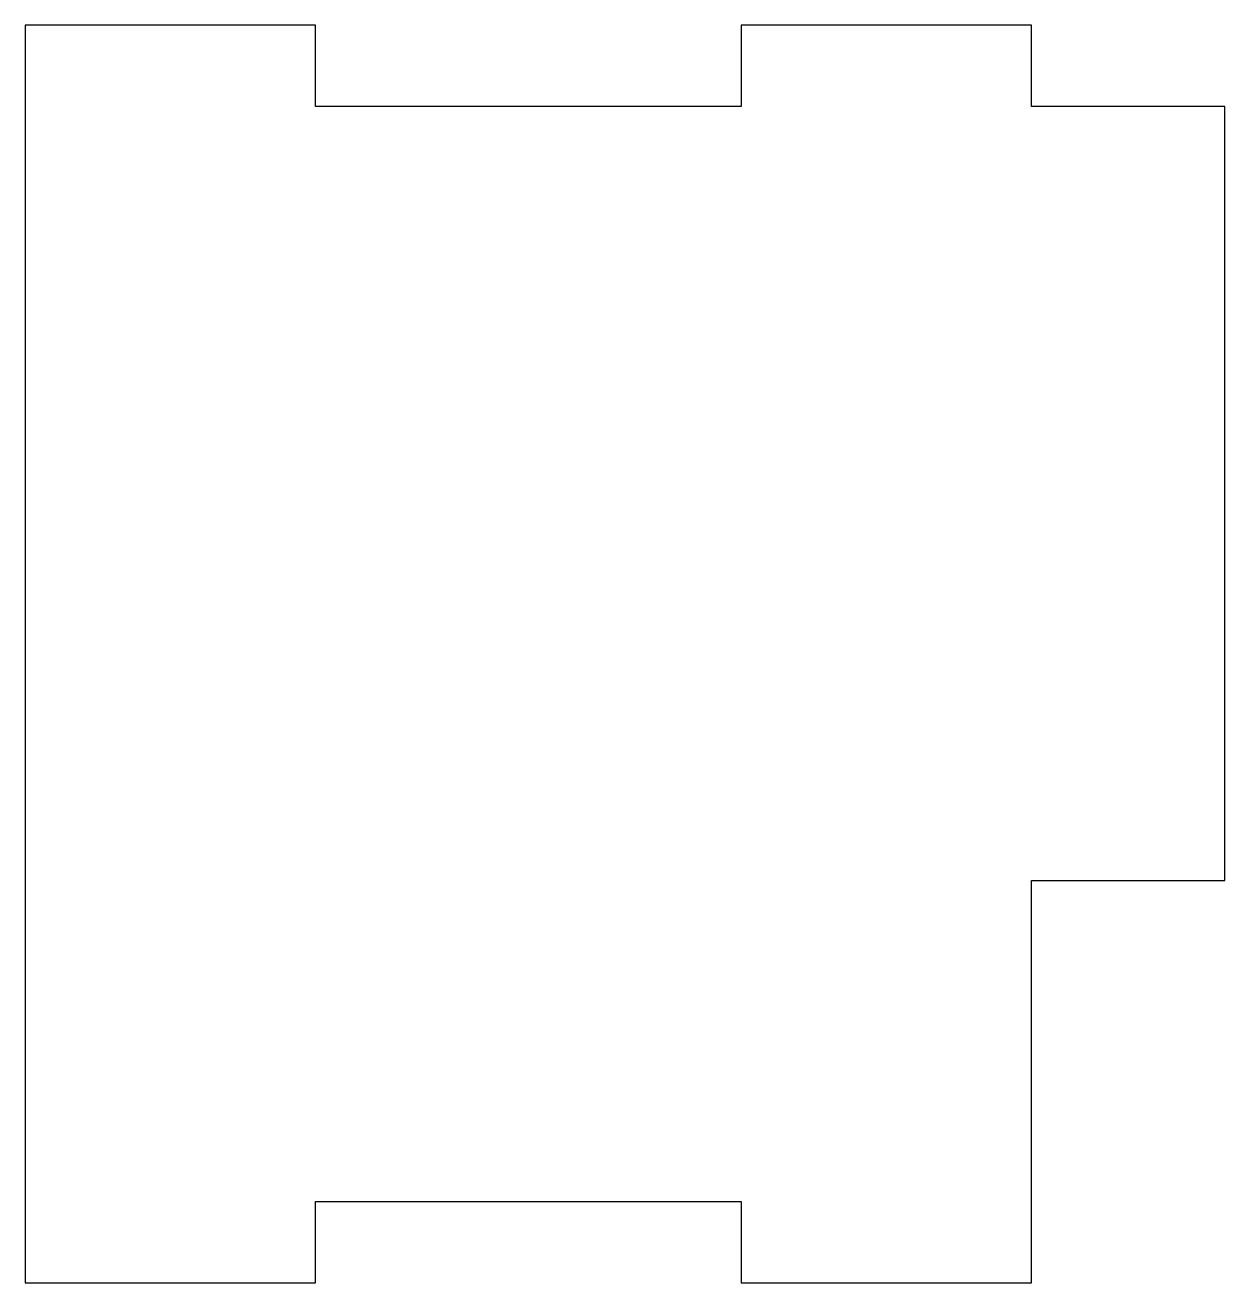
# Model space of a CAD drawing. Header units: millimetres. Extents: x -26 to 36, y 0 to 65.
import ezdxf

# ---------------------------------------------------------------- set-up
doc = ezdxf.new("R2010")
doc.units = ezdxf.units.MM
doc.layers.get('0').update_dxf_attribs({"linetype": 'CONTINUOUS'})

msp = doc.modelspace()

# ---------------------------------------------------------------- linework, layer by layer
msp.add_lwpolyline([(11.007, 4.2), (11.007, 0), (26.007, 0), (26.007, 20.8), (36.007, 20.8), (36.007, 60.8), (26.007, 60.8), (26.007, 65), (11.007, 65), (11.007, 60.8), (-11.007, 60.8), (-11.007, 65), (-26.007, 65), (-26.007, 0), (-11.007, 0), (-11.007, 4.2)], close=True)

doc.saveas('drawing.dxf')
